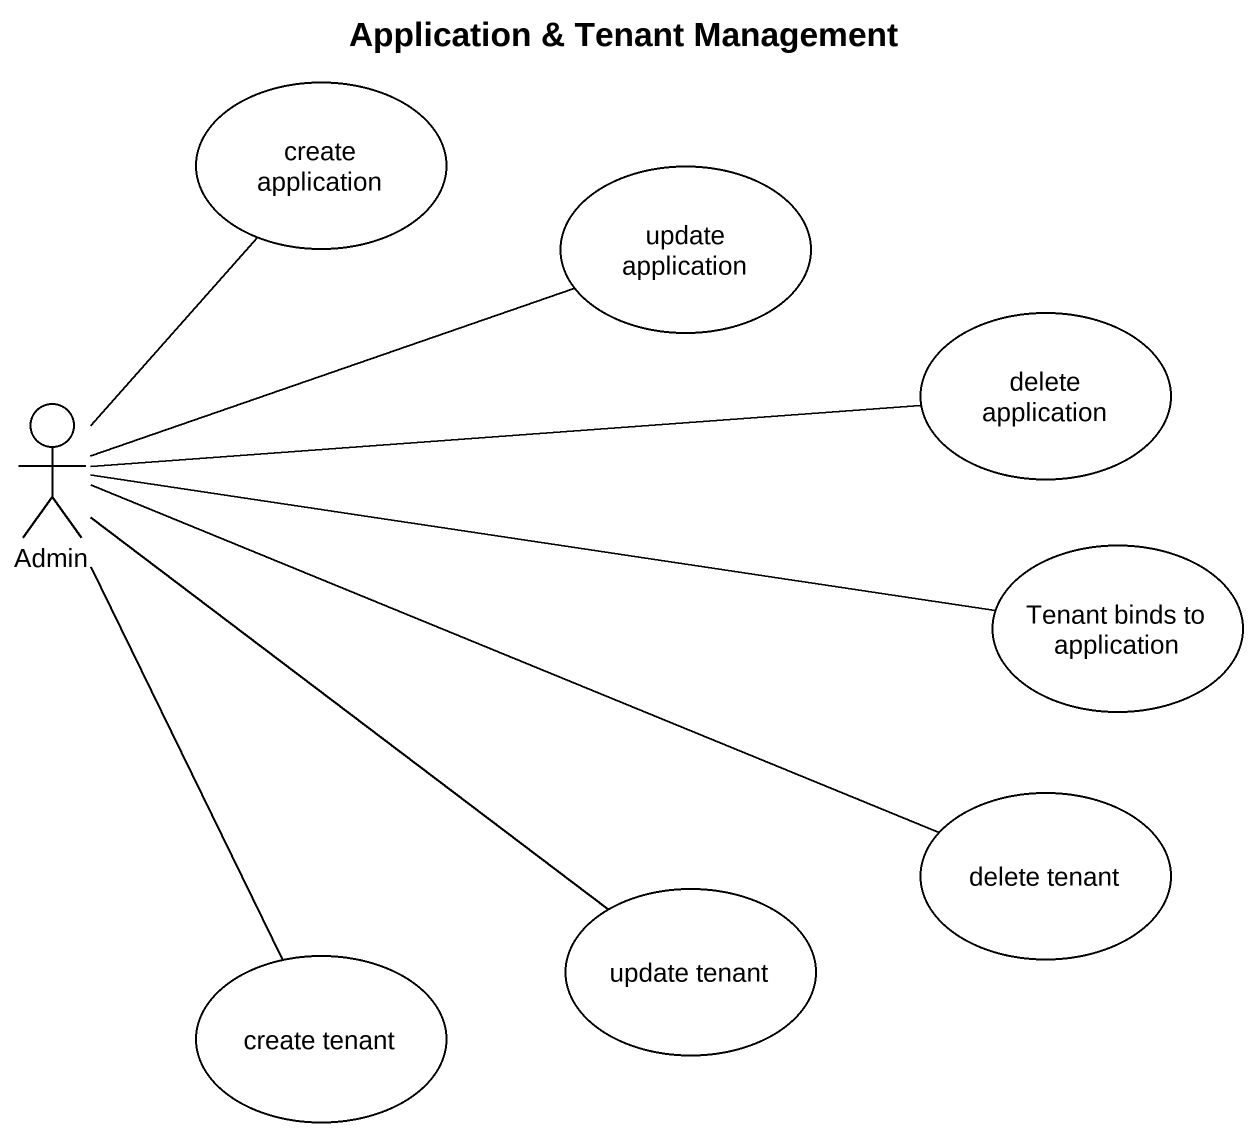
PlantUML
@startuml
title Application & Tenant Management
usecase "create application" as create_application
usecase "update application" as update_application
usecase "delete application" as delete_application
actor Admin
usecase "Tenant binds to application" as Tenant_binds_to_application
usecase "delete tenant" as delete_tenant
usecase "update tenant" as update_tenant
usecase "create tenant" as create_tenant
Admin -up- create_application
Admin -right- update_application
Admin -right- delete_application
Admin -right- Tenant_binds_to_application
Admin -right- delete_tenant
Admin -- update_tenant
Admin -- create_tenant
@enduml
